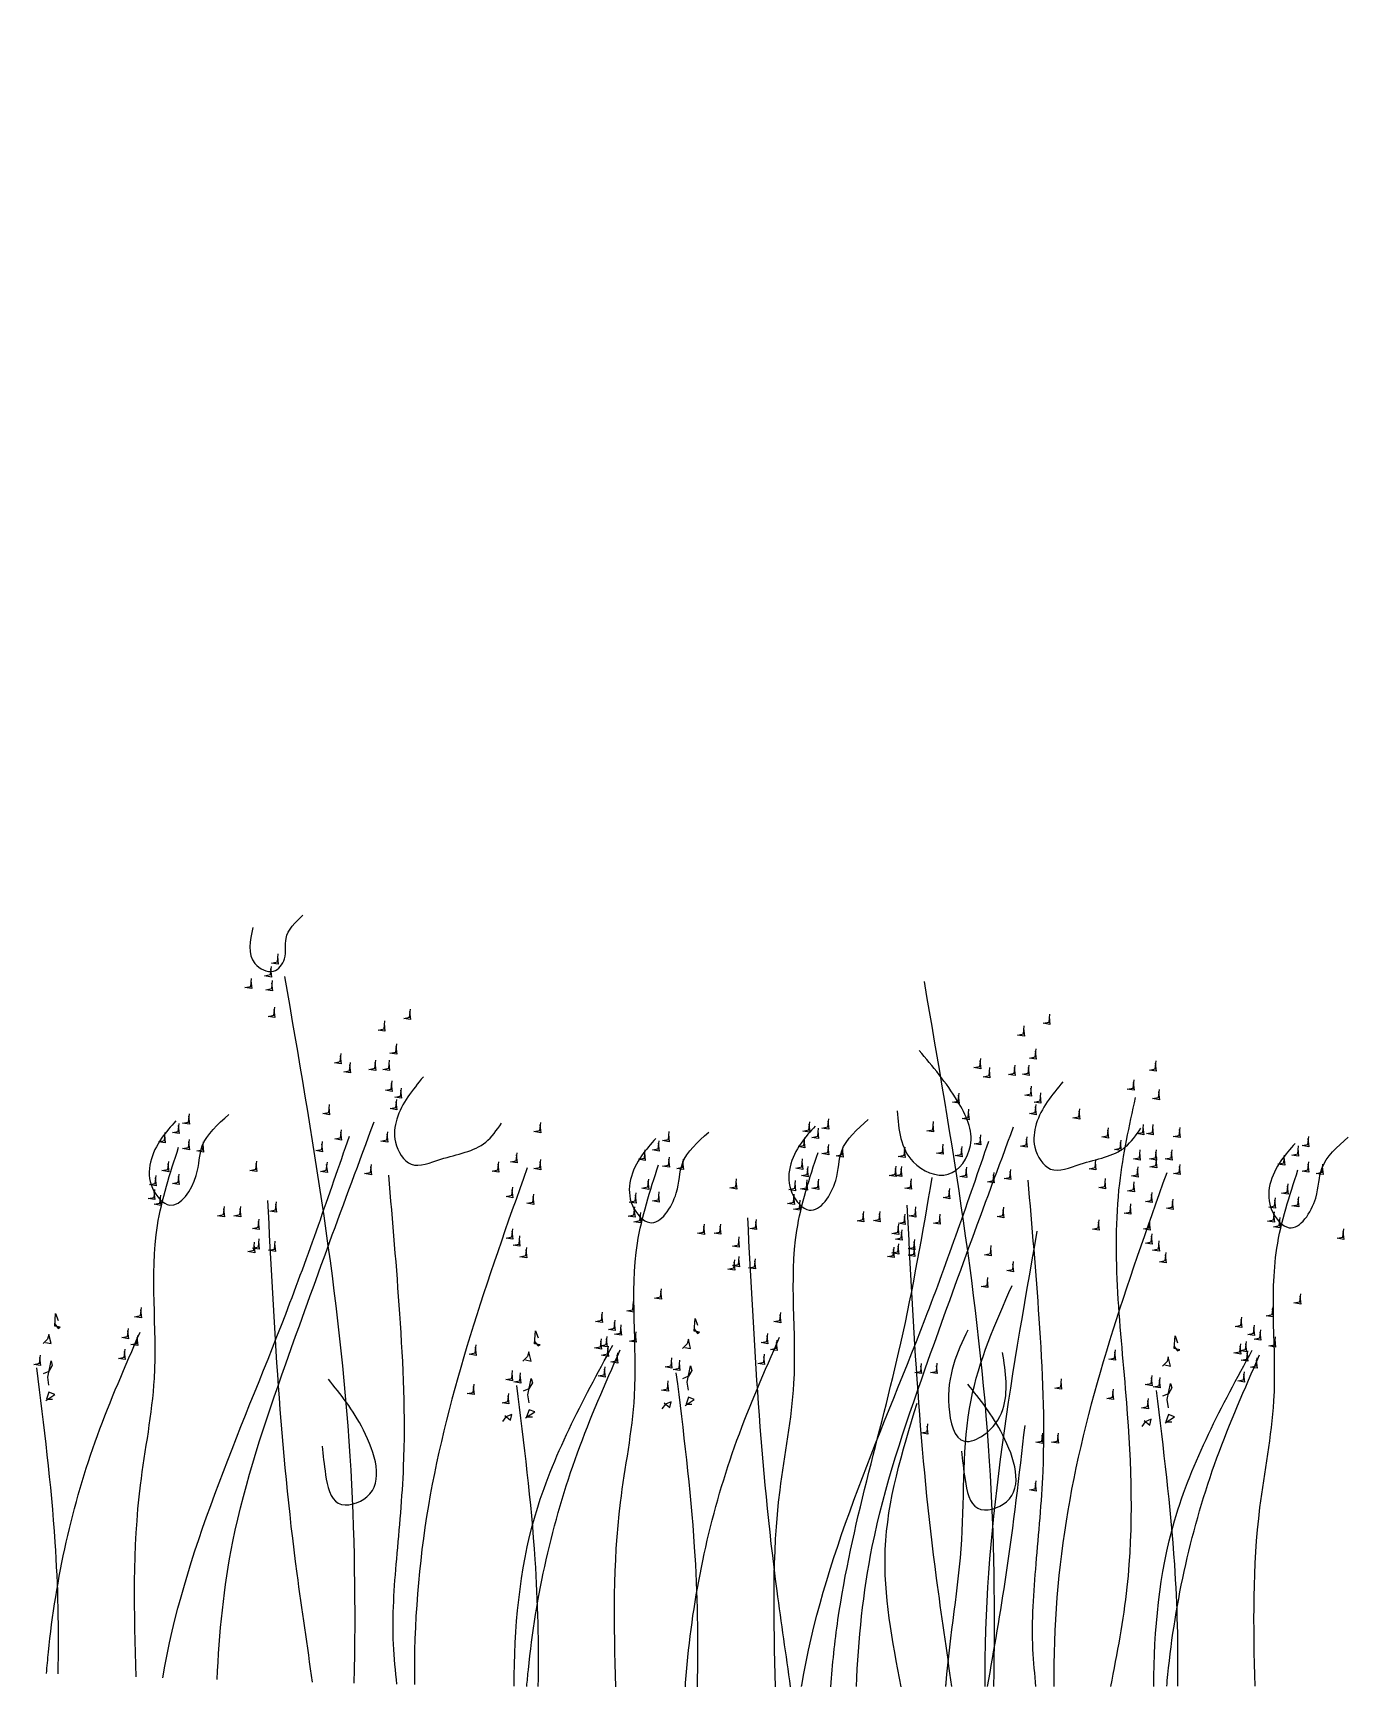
# Model space of a CAD drawing. Header units: metres. Extents: x 0 to 4415, y 1197 to 2590.
# Drawn here: x 1873.5921 to 1873.9846, y 1203.0887 to 1203.5832 of the extents above; entities that cross this region are included whole.
import ezdxf

# ---------------------------------------------------------------- set-up
doc = ezdxf.new("R2010")
doc.units = ezdxf.units.M
doc.layers.get('DEFPOINTS').update_dxf_attribs({"lineweight": 5})
doc.layers.add('00-cot-ext 2', color=7, linetype='Continuous', lineweight=13)
doc.layers.add('A_VEGETATION', color=7, linetype='Continuous', lineweight=9, true_color=0x009900)
doc.styles.add('WALIDcotat', font='times.ttf')
doc.dimstyles.new('walid 100', dxfattribs={"dimscale": 0, "dimtxt": 0.25, "dimasz": 0.1, "dimexe": 1.25, "dimexo": 0.625, "dimgap": 0.02, "dimtad": 1, "dimdec": 0, "dimlfac": 100, "dimrnd": 5, "dimtxsty": 'WALIDcotat', "dimblk": 'COTE', "dimcen": 2.5, "dimse1": 1, "dimse2": 1, "dimclrd": 256, "dimclrt": 256, "dimadec": 0, "dimazin": 0, "dimtfac": 1, "dimtdec": 0, "dimtix": 1, "dimtmove": 2, "dimatfit": 3, "dimldrblk": 'COTE', "dimfxl": 1.25, "dimarcsym": 0})

# ---------------------------------------------------------------- blocks, each defined once
blk = doc.blocks.new('COTE')
at = {"ltscale": 0.05}
h = blk.add_hatch(color=256, dxfattribs=at)
edge = h.paths.add_edge_path()
edge.add_arc((0, 0), 0.25, 0, 360)
for p, q in [((0, -1), (0, 1)), ((1, 0), (-1, 0))]:
    blk.add_line(p, q)
blk.add_circle((0, 0), 0.25)
blk = doc.blocks.new('*D161')
at = {"layer": '00-cot-ext 2', "lineweight": -2, "transparency": 16777216}
blk.add_line((1875.22707, 1203.18817), (1875.22707, 1206.28817), dxfattribs=at)
at = {"layer": 'DEFPOINTS', "color": 0, "transparency": 16777216}
for p in [(1872.57396, 1206.38817), (1875.22707, 1206.38817), (1872.57396, 1203.08817)]:
    blk.add_point(p, dxfattribs=at)
at = {"layer": '00-cot-ext 2', "lineweight": -2, "transparency": 16777216, "xscale": 0.1, "yscale": 0.1, "zscale": 0.1}
for p, rotation in [((1875.22707, 1206.38817), 90), ((1875.22707, 1203.08817), 270)]:
    blk.add_blockref('COTE', p, dxfattribs=dict(at, rotation=rotation))
at = {"layer": '00-cot-ext 2', "transparency": 16777216, "insert": (1875.07991, 1204.73817), "char_height": 0.25, "attachment_point": 5, "rotation": 90, "style": 'WALIDcotat'}
blk.add_mtext('330', dxfattribs=at)
blk = doc.blocks.new('*D160')
at = {"layer": '00-cot-ext 2', "lineweight": -2, "transparency": 16777216}
blk.add_line((1875.91557, 1202.28817), (1875.91557, 1213.48817), dxfattribs=at)
at = {"layer": 'DEFPOINTS', "color": 0, "transparency": 16777216}
for p in [(1872.57396, 1213.58817), (1875.91557, 1213.58817), (1873.61202, 1202.18817)]:
    blk.add_point(p, dxfattribs=at)
at = {"layer": '00-cot-ext 2', "lineweight": -2, "transparency": 16777216, "xscale": 0.1, "yscale": 0.1, "zscale": 0.1}
for p, rotation in [((1875.91557, 1213.58817), 90), ((1875.91557, 1202.18817), 270)]:
    blk.add_blockref('COTE', p, dxfattribs=dict(at, rotation=rotation))
at = {"layer": '00-cot-ext 2', "transparency": 16777216, "insert": (1875.76841, 1207.88817), "char_height": 0.25, "attachment_point": 5, "rotation": 90, "style": 'WALIDcotat'}
blk.add_mtext('1140', dxfattribs=at)
blk = doc.blocks.new('Arbustes 1_coupes')
at = {"flags": 128}
for points in [[(2.636, 5.304), (2.643, 5.243), (2.591, 5.252), (2.636, 5.261), (2.643, 5.322)], [(2.689, 5.401), (2.696, 5.34), (2.645, 5.349), (2.689, 5.358), (2.696, 5.419)], [(2.486, 5.216), (2.493, 5.155), (2.441, 5.164), (2.486, 5.172), (2.493, 5.233)], [(2.645, 5.198), (2.652, 5.138), (2.6, 5.146), (2.645, 5.155), (2.652, 5.216)], [(2.661, 4.996), (2.668, 4.935), (2.617, 4.943), (2.661, 4.952), (2.668, 5.013)], [(3.693, 4.978), (3.7, 4.917), (3.648, 4.926), (3.693, 4.935), (3.7, 4.996)], [(8.552, 4.929), (8.559, 4.868), (8.507, 4.877), (8.552, 4.885), (8.559, 4.946)], [(3.498, 4.89), (3.505, 4.829), (3.454, 4.838), (3.498, 4.846), (3.505, 4.907)], [(8.357, 4.84), (8.364, 4.78), (8.313, 4.788), (8.357, 4.797), (8.364, 4.858)], [(3.587, 4.714), (3.594, 4.654), (3.543, 4.662), (3.587, 4.671), (3.594, 4.732)], [(8.446, 4.665), (8.453, 4.604), (8.402, 4.613), (8.446, 4.622), (8.453, 4.683)], [(3.165, 4.643), (3.172, 4.583), (3.121, 4.591), (3.165, 4.6), (3.172, 4.661)], [(3.236, 4.574), (3.243, 4.513), (3.191, 4.522), (3.236, 4.53), (3.243, 4.591)], [(3.428, 4.591), (3.435, 4.53), (3.383, 4.539), (3.428, 4.548), (3.435, 4.609)], [(3.533, 4.591), (3.54, 4.53), (3.489, 4.539), (3.533, 4.548), (3.54, 4.609)], [(8.025, 4.594), (8.032, 4.533), (7.98, 4.542), (8.025, 4.551), (8.032, 4.612)], [(8.095, 4.525), (8.102, 4.464), (8.05, 4.472), (8.095, 4.481), (8.102, 4.542)], [(8.287, 4.542), (8.294, 4.481), (8.243, 4.49), (8.287, 4.498), (8.294, 4.559)], [(8.393, 4.542), (8.4, 4.481), (8.348, 4.49), (8.393, 4.498), (8.4, 4.559)], [(9.358, 4.572), (9.365, 4.512), (9.314, 4.52), (9.358, 4.529), (9.365, 4.59)], [(3.552, 4.433), (3.559, 4.372), (3.508, 4.381), (3.552, 4.39), (3.559, 4.451)], [(9.19, 4.427), (9.197, 4.367), (9.145, 4.375), (9.19, 4.384), (9.197, 4.445)], [(3.587, 4.293), (3.594, 4.232), (3.543, 4.241), (3.587, 4.249), (3.594, 4.31)], [(3.622, 4.38), (3.629, 4.319), (3.578, 4.327), (3.622, 4.336), (3.629, 4.397)], [(7.86, 4.332), (7.867, 4.271), (7.816, 4.28), (7.86, 4.288), (7.867, 4.349)], [(8.411, 4.384), (8.418, 4.323), (8.367, 4.332), (8.411, 4.341), (8.418, 4.401)], [(8.482, 4.33), (8.489, 4.27), (8.437, 4.278), (8.482, 4.287), (8.489, 4.348)], [(9.382, 4.355), (9.389, 4.294), (9.337, 4.303), (9.382, 4.312), (9.389, 4.372)], [(2.01, 4.187), (2.017, 4.126), (1.965, 4.135), (2.01, 4.143), (2.017, 4.204)], [(3.076, 4.256), (3.083, 4.196), (3.032, 4.204), (3.076, 4.213), (3.083, 4.274)], [(7.935, 4.207), (7.942, 4.146), (7.891, 4.155), (7.935, 4.164), (7.942, 4.225)], [(8.446, 4.243), (8.453, 4.183), (8.402, 4.191), (8.446, 4.2), (8.453, 4.261)], [(8.777, 4.21), (8.784, 4.149), (8.732, 4.158), (8.777, 4.167), (8.784, 4.228)], [(1.827, 4.046), (1.834, 3.985), (1.782, 3.994), (1.827, 4.003), (1.834, 4.064)], [(1.932, 4.116), (1.939, 4.055), (1.888, 4.064), (1.932, 4.072), (1.939, 4.133)], [(3.165, 4.064), (3.172, 4.003), (3.121, 4.012), (3.165, 4.02), (3.172, 4.081)], [(3.517, 4.046), (3.524, 3.985), (3.472, 3.994), (3.517, 4.003), (3.524, 4.064)], [(4.68, 4.116), (4.687, 4.055), (4.635, 4.064), (4.68, 4.072), (4.687, 4.133)], [(5.657, 4.045), (5.664, 3.984), (5.612, 3.993), (5.657, 4.001), (5.664, 4.062)], [(6.724, 4.114), (6.731, 4.054), (6.679, 4.062), (6.724, 4.071), (6.731, 4.132)], [(6.792, 4.067), (6.799, 4.006), (6.747, 4.014), (6.792, 4.023), (6.799, 4.084)], [(6.869, 4.138), (6.876, 4.077), (6.824, 4.085), (6.869, 4.094), (6.876, 4.155)], [(7.666, 4.114), (7.673, 4.054), (7.621, 4.062), (7.666, 4.071), (7.673, 4.132)], [(8.995, 4.065), (9.002, 4.004), (8.95, 4.013), (8.995, 4.022), (9.002, 4.083)], [(9.262, 4.09), (9.269, 4.029), (9.218, 4.038), (9.262, 4.046), (9.269, 4.107)], [(9.335, 4.09), (9.342, 4.029), (9.29, 4.038), (9.335, 4.046), (9.342, 4.107)], [(9.539, 4.067), (9.546, 4.006), (9.494, 4.014), (9.539, 4.023), (9.546, 4.084)], [(2.01, 3.993), (2.017, 3.932), (1.965, 3.941), (2.01, 3.949), (2.017, 4.01)], [(2.118, 3.975), (2.125, 3.914), (2.073, 3.923), (2.118, 3.932), (2.125, 3.993)], [(3.022, 3.975), (3.029, 3.914), (2.978, 3.923), (3.022, 3.932), (3.029, 3.993)], [(5.474, 3.904), (5.481, 3.843), (5.43, 3.852), (5.474, 3.861), (5.481, 3.922)], [(5.58, 3.974), (5.587, 3.913), (5.535, 3.922), (5.58, 3.93), (5.587, 3.991)], [(6.686, 3.997), (6.693, 3.936), (6.642, 3.945), (6.686, 3.954), (6.693, 4.014)], [(6.869, 3.943), (6.876, 3.883), (6.824, 3.891), (6.869, 3.9), (6.876, 3.961)], [(6.977, 3.926), (6.984, 3.865), (6.932, 3.874), (6.977, 3.883), (6.984, 3.943)], [(7.448, 3.92), (7.455, 3.859), (7.403, 3.868), (7.448, 3.877), (7.455, 3.938)], [(7.739, 3.945), (7.746, 3.884), (7.694, 3.893), (7.739, 3.901), (7.746, 3.962)], [(7.882, 3.926), (7.889, 3.865), (7.837, 3.874), (7.882, 3.883), (7.889, 3.943)], [(8.025, 4.014), (8.032, 3.954), (7.98, 3.962), (8.025, 3.971), (8.032, 4.032)], [(8.376, 3.997), (8.383, 3.936), (8.332, 3.945), (8.376, 3.954), (8.383, 4.014)], [(9.091, 3.97), (9.098, 3.909), (9.047, 3.917), (9.091, 3.926), (9.098, 3.987)], [(9.236, 3.897), (9.243, 3.836), (9.192, 3.845), (9.236, 3.854), (9.243, 3.914)], [(9.358, 3.897), (9.365, 3.836), (9.314, 3.845), (9.358, 3.854), (9.365, 3.914)], [(9.478, 3.897), (9.485, 3.836), (9.433, 3.845), (9.478, 3.854), (9.485, 3.914)], [(10.439, 3.925), (10.446, 3.864), (10.394, 3.872), (10.439, 3.881), (10.446, 3.942)], [(10.516, 3.996), (10.523, 3.935), (10.472, 3.943), (10.516, 3.952), (10.523, 4.013)], [(1.853, 3.826), (1.86, 3.765), (1.808, 3.774), (1.853, 3.783), (1.86, 3.843)], [(2.521, 3.826), (2.528, 3.765), (2.476, 3.774), (2.521, 3.783), (2.528, 3.843)], [(3.057, 3.817), (3.065, 3.757), (3.013, 3.765), (3.057, 3.774), (3.065, 3.835)], [(3.393, 3.8), (3.4, 3.739), (3.348, 3.748), (3.393, 3.757), (3.4, 3.817)], [(4.361, 3.817), (4.368, 3.757), (4.316, 3.765), (4.361, 3.774), (4.368, 3.835)], [(4.501, 3.887), (4.508, 3.826), (4.457, 3.835), (4.501, 3.843), (4.508, 3.904)], [(4.68, 3.835), (4.687, 3.774), (4.635, 3.783), (4.68, 3.791), (4.687, 3.852)], [(5.657, 3.851), (5.664, 3.79), (5.612, 3.799), (5.657, 3.807), (5.664, 3.868)], [(5.765, 3.833), (5.772, 3.772), (5.72, 3.781), (5.765, 3.79), (5.772, 3.851)], [(6.67, 3.833), (6.677, 3.772), (6.625, 3.781), (6.67, 3.79), (6.677, 3.851)], [(6.712, 3.777), (6.719, 3.716), (6.667, 3.725), (6.712, 3.733), (6.719, 3.794)], [(7.38, 3.777), (7.387, 3.716), (7.335, 3.725), (7.38, 3.733), (7.387, 3.794)], [(7.424, 3.775), (7.431, 3.715), (7.38, 3.723), (7.424, 3.732), (7.431, 3.793)], [(7.917, 3.768), (7.924, 3.707), (7.872, 3.716), (7.917, 3.725), (7.924, 3.786)], [(8.899, 3.825), (8.906, 3.764), (8.854, 3.772), (8.899, 3.781), (8.906, 3.842)], [(9.22, 3.768), (9.227, 3.707), (9.175, 3.716), (9.22, 3.725), (9.227, 3.786)], [(9.361, 3.838), (9.368, 3.777), (9.316, 3.786), (9.361, 3.794), (9.368, 3.855)], [(9.539, 3.786), (9.546, 3.725), (9.494, 3.733), (9.539, 3.742), (9.546, 3.803)], [(10.333, 3.855), (10.34, 3.794), (10.289, 3.803), (10.333, 3.812), (10.34, 3.872)], [(10.516, 3.801), (10.523, 3.741), (10.472, 3.749), (10.516, 3.758), (10.523, 3.819)], [(10.624, 3.784), (10.631, 3.723), (10.58, 3.732), (10.624, 3.741), (10.631, 3.801)], [(1.757, 3.72), (1.764, 3.659), (1.712, 3.668), (1.757, 3.677), (1.764, 3.738)], [(1.932, 3.729), (1.939, 3.668), (1.888, 3.677), (1.932, 3.686), (1.939, 3.746)], [(5.5, 3.684), (5.507, 3.623), (5.455, 3.632), (5.5, 3.641), (5.507, 3.701)], [(6.168, 3.684), (6.175, 3.623), (6.123, 3.632), (6.168, 3.641), (6.175, 3.701)], [(6.616, 3.671), (6.623, 3.61), (6.571, 3.619), (6.616, 3.628), (6.623, 3.688)], [(6.705, 3.675), (6.712, 3.615), (6.66, 3.623), (6.705, 3.632), (6.712, 3.693)], [(6.792, 3.68), (6.799, 3.619), (6.747, 3.628), (6.792, 3.636), (6.799, 3.697)], [(7.497, 3.68), (7.504, 3.619), (7.453, 3.628), (7.497, 3.636), (7.504, 3.697)], [(8.125, 3.728), (8.132, 3.667), (8.081, 3.675), (8.125, 3.684), (8.132, 3.745)], [(8.252, 3.751), (8.259, 3.69), (8.207, 3.699), (8.252, 3.707), (8.259, 3.768)], [(8.972, 3.68), (8.979, 3.619), (8.927, 3.628), (8.972, 3.636), (8.979, 3.697)], [(9.19, 3.655), (9.197, 3.594), (9.145, 3.603), (9.19, 3.612), (9.197, 3.672)], [(1.747, 3.615), (1.754, 3.554), (1.703, 3.562), (1.747, 3.571), (1.754, 3.632)], [(1.792, 3.571), (1.799, 3.51), (1.747, 3.519), (1.792, 3.528), (1.799, 3.588)], [(2.671, 3.517), (2.678, 3.457), (2.626, 3.465), (2.671, 3.474), (2.678, 3.535)], [(4.466, 3.623), (4.473, 3.562), (4.422, 3.571), (4.466, 3.58), (4.473, 3.641)], [(4.626, 3.571), (4.633, 3.51), (4.581, 3.519), (4.626, 3.528), (4.633, 3.588)], [(5.404, 3.578), (5.411, 3.517), (5.359, 3.526), (5.404, 3.535), (5.411, 3.596)], [(5.58, 3.587), (5.587, 3.526), (5.535, 3.535), (5.58, 3.544), (5.587, 3.604)], [(6.606, 3.565), (6.613, 3.504), (6.562, 3.513), (6.606, 3.522), (6.613, 3.583)], [(6.651, 3.522), (6.658, 3.461), (6.606, 3.47), (6.651, 3.478), (6.658, 3.539)], [(7.788, 3.607), (7.795, 3.546), (7.743, 3.555), (7.788, 3.564), (7.795, 3.625)], [(9.325, 3.574), (9.332, 3.513), (9.281, 3.522), (9.325, 3.53), (9.332, 3.591)], [(9.485, 3.522), (9.492, 3.461), (9.44, 3.47), (9.485, 3.478), (9.492, 3.539)], [(10.263, 3.529), (10.27, 3.468), (10.219, 3.477), (10.263, 3.486), (10.27, 3.546)], [(10.359, 3.635), (10.366, 3.574), (10.315, 3.583), (10.359, 3.591), (10.366, 3.652)], [(10.439, 3.538), (10.446, 3.477), (10.394, 3.486), (10.439, 3.494), (10.446, 3.555)], [(2.275, 3.483), (2.282, 3.422), (2.23, 3.43), (2.275, 3.439), (2.282, 3.5)], [(2.399, 3.483), (2.406, 3.422), (2.354, 3.43), (2.399, 3.439), (2.406, 3.5)], [(5.394, 3.473), (5.402, 3.412), (5.35, 3.42), (5.394, 3.429), (5.402, 3.49)], [(5.439, 3.429), (5.446, 3.368), (5.394, 3.377), (5.439, 3.386), (5.446, 3.446)], [(7.134, 3.433), (7.141, 3.373), (7.089, 3.381), (7.134, 3.39), (7.141, 3.451)], [(7.258, 3.433), (7.265, 3.373), (7.213, 3.381), (7.258, 3.39), (7.265, 3.451)], [(7.448, 3.413), (7.455, 3.352), (7.403, 3.361), (7.448, 3.37), (7.455, 3.43)], [(7.53, 3.468), (7.537, 3.407), (7.485, 3.416), (7.53, 3.425), (7.537, 3.486)], [(7.715, 3.413), (7.722, 3.352), (7.671, 3.361), (7.715, 3.37), (7.722, 3.43)], [(8.198, 3.462), (8.205, 3.401), (8.153, 3.41), (8.198, 3.419), (8.205, 3.48)], [(9.164, 3.486), (9.171, 3.425), (9.119, 3.433), (9.164, 3.442), (9.171, 3.503)], [(10.254, 3.423), (10.261, 3.362), (10.209, 3.371), (10.254, 3.38), (10.261, 3.441)], [(2.539, 3.386), (2.546, 3.325), (2.495, 3.333), (2.539, 3.342), (2.546, 3.403)], [(4.466, 3.307), (4.473, 3.246), (4.422, 3.255), (4.466, 3.264), (4.473, 3.325)], [(5.922, 3.341), (5.929, 3.28), (5.877, 3.288), (5.922, 3.297), (5.929, 3.358)], [(6.046, 3.341), (6.053, 3.28), (6.002, 3.288), (6.046, 3.297), (6.053, 3.358)], [(6.318, 3.375), (6.325, 3.315), (6.274, 3.323), (6.318, 3.332), (6.325, 3.393)], [(7.399, 3.336), (7.406, 3.275), (7.354, 3.284), (7.399, 3.293), (7.406, 3.354)], [(7.424, 3.293), (7.431, 3.232), (7.38, 3.241), (7.424, 3.249), (7.431, 3.31)], [(8.922, 3.365), (8.929, 3.304), (8.878, 3.313), (8.922, 3.322), (8.929, 3.383)], [(9.309, 3.365), (9.316, 3.304), (9.265, 3.313), (9.309, 3.322), (9.316, 3.383)], [(10.298, 3.38), (10.305, 3.319), (10.254, 3.328), (10.298, 3.336), (10.305, 3.397)], [(10.781, 3.291), (10.788, 3.23), (10.737, 3.239), (10.781, 3.248), (10.788, 3.309)], [(2.504, 3.21), (2.511, 3.149), (2.46, 3.158), (2.504, 3.167), (2.511, 3.228)], [(2.539, 3.236), (2.546, 3.175), (2.495, 3.184), (2.539, 3.193), (2.546, 3.254)], [(2.661, 3.219), (2.668, 3.158), (2.617, 3.167), (2.661, 3.175), (2.668, 3.236)], [(4.52, 3.254), (4.527, 3.193), (4.476, 3.202), (4.52, 3.21), (4.527, 3.271)], [(4.572, 3.165), (4.579, 3.104), (4.527, 3.113), (4.572, 3.122), (4.579, 3.183)], [(6.187, 3.244), (6.194, 3.183), (6.142, 3.191), (6.187, 3.2), (6.194, 3.261)], [(7.363, 3.161), (7.371, 3.1), (7.319, 3.109), (7.363, 3.117), (7.371, 3.178)], [(7.399, 3.187), (7.406, 3.126), (7.354, 3.135), (7.399, 3.144), (7.406, 3.204)], [(7.521, 3.22), (7.528, 3.159), (7.476, 3.168), (7.521, 3.177), (7.528, 3.238)], [(7.521, 3.17), (7.528, 3.109), (7.476, 3.117), (7.521, 3.126), (7.528, 3.187)], [(8.102, 3.173), (8.109, 3.112), (8.057, 3.12), (8.102, 3.129), (8.109, 3.19)], [(9.325, 3.258), (9.332, 3.197), (9.281, 3.206), (9.325, 3.215), (9.332, 3.275)], [(9.379, 3.204), (9.386, 3.144), (9.335, 3.152), (9.379, 3.161), (9.386, 3.222)], [(6.152, 3.068), (6.159, 3.007), (6.107, 3.016), (6.152, 3.025), (6.159, 3.086)], [(6.187, 3.094), (6.194, 3.033), (6.142, 3.042), (6.187, 3.051), (6.194, 3.112)], [(6.309, 3.077), (6.316, 3.016), (6.264, 3.025), (6.309, 3.033), (6.316, 3.094)], [(8.271, 3.051), (8.278, 2.99), (8.226, 2.999), (8.271, 3.007), (8.278, 3.068)], [(9.431, 3.116), (9.438, 3.055), (9.386, 3.064), (9.431, 3.073), (9.438, 3.133)], [(8.076, 2.931), (8.083, 2.87), (8.032, 2.878), (8.076, 2.887), (8.083, 2.948)], [(5.594, 2.849), (5.601, 2.789), (5.549, 2.797), (5.594, 2.806), (5.601, 2.867)], [(10.453, 2.8), (10.46, 2.739), (10.408, 2.748), (10.453, 2.757), (10.46, 2.817)], [(0.99, 2.612), (1.016, 2.577), (1.032, 2.586), (0.99, 2.594), (0.997, 2.691), (1.016, 2.638)], [(1.642, 2.718), (1.649, 2.657), (1.597, 2.665), (1.642, 2.674), (1.649, 2.735)], [(5.146, 2.673), (5.153, 2.612), (5.101, 2.62), (5.146, 2.629), (5.153, 2.69)], [(5.383, 2.752), (5.39, 2.691), (5.338, 2.7), (5.383, 2.709), (5.39, 2.77)], [(6.501, 2.668), (6.508, 2.607), (6.456, 2.616), (6.501, 2.625), (6.508, 2.686)], [(10.242, 2.703), (10.249, 2.642), (10.197, 2.651), (10.242, 2.66), (10.249, 2.72)], [(0.92, 2.471), (0.962, 2.462), (0.945, 2.532), (0.936, 2.497), (0.901, 2.462)], [(1.543, 2.558), (1.55, 2.497), (1.499, 2.506), (1.543, 2.515), (1.55, 2.575)], [(1.614, 2.506), (1.621, 2.445), (1.569, 2.454), (1.614, 2.462), (1.621, 2.523)], [(4.637, 2.47), (4.663, 2.435), (4.68, 2.444), (4.637, 2.452), (4.644, 2.549), (4.663, 2.496)], [(5.242, 2.612), (5.249, 2.551), (5.198, 2.56), (5.242, 2.568), (5.249, 2.629)], [(5.289, 2.575), (5.296, 2.515), (5.244, 2.523), (5.289, 2.532), (5.296, 2.593)], [(5.402, 2.523), (5.409, 2.462), (5.357, 2.471), (5.402, 2.48), (5.409, 2.541)], [(5.849, 2.562), (5.875, 2.528), (5.891, 2.536), (5.849, 2.545), (5.856, 2.642), (5.875, 2.589)], [(6.402, 2.509), (6.409, 2.448), (6.358, 2.457), (6.402, 2.465), (6.409, 2.526)], [(10.005, 2.623), (10.012, 2.562), (9.961, 2.571), (10.005, 2.58), (10.012, 2.641)], [(10.101, 2.562), (10.108, 2.502), (10.057, 2.51), (10.101, 2.519), (10.108, 2.58)], [(10.148, 2.526), (10.155, 2.465), (10.104, 2.474), (10.148, 2.483), (10.155, 2.544)], [(1.517, 2.4), (1.524, 2.339), (1.473, 2.348), (1.517, 2.357), (1.524, 2.418)], [(4.185, 2.426), (4.192, 2.365), (4.14, 2.374), (4.185, 2.383), (4.192, 2.444)], [(5.137, 2.471), (5.144, 2.41), (5.092, 2.419), (5.137, 2.428), (5.144, 2.489)], [(5.181, 2.489), (5.188, 2.428), (5.137, 2.436), (5.181, 2.445), (5.188, 2.506)], [(5.191, 2.416), (5.198, 2.355), (5.146, 2.364), (5.191, 2.373), (5.198, 2.433)], [(5.779, 2.422), (5.821, 2.413), (5.805, 2.483), (5.795, 2.448), (5.76, 2.413)], [(6.473, 2.457), (6.48, 2.396), (6.428, 2.404), (6.473, 2.413), (6.48, 2.474)], [(9.497, 2.42), (9.522, 2.386), (9.539, 2.394), (9.497, 2.403), (9.504, 2.5), (9.522, 2.447)], [(9.996, 2.422), (10.003, 2.361), (9.951, 2.37), (9.996, 2.378), (10.003, 2.439)], [(10.04, 2.439), (10.047, 2.378), (9.996, 2.387), (10.04, 2.396), (10.047, 2.457)], [(10.261, 2.474), (10.268, 2.413), (10.216, 2.422), (10.261, 2.431), (10.268, 2.491)], [(0.875, 2.357), (0.882, 2.296), (0.831, 2.304), (0.875, 2.313), (0.882, 2.374)], [(0.945, 2.145), (0.936, 2.207), (0.962, 2.331), (0.971, 2.296), (0.945, 2.251), (0.901, 2.233)], [(4.567, 2.329), (4.609, 2.32), (4.593, 2.39), (4.583, 2.355), (4.548, 2.32)], [(5.165, 2.258), (5.172, 2.197), (5.12, 2.206), (5.165, 2.215), (5.172, 2.276)], [(5.261, 2.364), (5.268, 2.303), (5.216, 2.312), (5.261, 2.32), (5.268, 2.381)], [(5.673, 2.325), (5.68, 2.264), (5.629, 2.273), (5.673, 2.281), (5.68, 2.342)], [(5.734, 2.307), (5.741, 2.247), (5.69, 2.255), (5.734, 2.264), (5.741, 2.325)], [(5.805, 2.096), (5.795, 2.158), (5.821, 2.281), (5.83, 2.247), (5.805, 2.202), (5.76, 2.184)], [(6.377, 2.351), (6.384, 2.29), (6.332, 2.299), (6.377, 2.307), (6.384, 2.368)], [(7.57, 2.278), (7.577, 2.218), (7.525, 2.226), (7.57, 2.235), (7.577, 2.296)], [(7.689, 2.278), (7.696, 2.218), (7.645, 2.226), (7.689, 2.235), (7.696, 2.296)], [(9.044, 2.377), (9.051, 2.316), (9, 2.325), (9.044, 2.333), (9.051, 2.394)], [(9.426, 2.28), (9.468, 2.271), (9.452, 2.341), (9.443, 2.306), (9.408, 2.271)], [(10.05, 2.367), (10.057, 2.306), (10.005, 2.315), (10.05, 2.323), (10.057, 2.384)], [(10.12, 2.315), (10.127, 2.254), (10.076, 2.262), (10.12, 2.271), (10.127, 2.332)], [(4.169, 2.128), (4.176, 2.067), (4.124, 2.076), (4.169, 2.084), (4.176, 2.145)], [(4.462, 2.232), (4.469, 2.171), (4.417, 2.18), (4.462, 2.189), (4.469, 2.249)], [(4.523, 2.215), (4.53, 2.154), (4.478, 2.162), (4.523, 2.171), (4.53, 2.232)], [(4.593, 2.003), (4.583, 2.065), (4.609, 2.189), (4.619, 2.154), (4.593, 2.109), (4.548, 2.091)], [(5.645, 2.149), (5.652, 2.089), (5.601, 2.097), (5.645, 2.106), (5.652, 2.167)], [(8.634, 2.158), (8.641, 2.097), (8.589, 2.106), (8.634, 2.115), (8.641, 2.176)], [(9.321, 2.183), (9.328, 2.122), (9.276, 2.131), (9.321, 2.139), (9.328, 2.2)], [(9.382, 2.165), (9.389, 2.105), (9.337, 2.113), (9.382, 2.122), (9.389, 2.183)], [(10.024, 2.209), (10.031, 2.148), (9.979, 2.157), (10.024, 2.165), (10.031, 2.226)], [(0.92, 2.031), (0.99, 2.076), (0.945, 2.093), (0.927, 2.039), (0.971, 2.039)], [(4.433, 2.057), (4.44, 1.996), (4.389, 2.005), (4.433, 2.013), (4.44, 2.074)], [(5.779, 1.981), (5.849, 2.026), (5.805, 2.044), (5.786, 1.99), (5.83, 1.99)], [(9.028, 2.078), (9.035, 2.018), (8.983, 2.026), (9.028, 2.035), (9.035, 2.096)], [(9.293, 2.007), (9.3, 1.947), (9.248, 1.955), (9.293, 1.964), (9.3, 2.025)], [(9.452, 1.954), (9.443, 2.016), (9.468, 2.139), (9.478, 2.105), (9.452, 2.06), (9.408, 2.042)], [(4.408, 1.907), (4.452, 1.871), (4.462, 1.916), (4.417, 1.897), (4.391, 1.863)], [(4.567, 1.889), (4.637, 1.934), (4.593, 1.951), (4.574, 1.897), (4.619, 1.897)], [(5.62, 2), (5.664, 1.964), (5.673, 2.009), (5.629, 1.99), (5.603, 1.955)], [(9.426, 1.839), (9.497, 1.884), (9.452, 1.902), (9.433, 1.848), (9.478, 1.848)], [(7.617, 1.819), (7.624, 1.758), (7.572, 1.767), (7.617, 1.776), (7.624, 1.836)], [(9.267, 1.858), (9.311, 1.822), (9.321, 1.867), (9.276, 1.848), (9.25, 1.813)], [(8.489, 1.747), (8.496, 1.686), (8.444, 1.694), (8.489, 1.703), (8.496, 1.764)], [(8.608, 1.747), (8.615, 1.686), (8.564, 1.694), (8.608, 1.703), (8.615, 1.764)], [(8.439, 1.384), (8.446, 1.323), (8.395, 1.332), (8.439, 1.341), (8.446, 1.402)]]:
    blk.add_lwpolyline(points, dxfattribs=at)
for points in [[(2.504, 5.619), (2.518, 5.346), (2.659, 5.287), (2.743, 5.381), (2.755, 5.535), (2.884, 5.713)], [(7.396, 4.214), (7.516, 3.828), (7.783, 3.732), (7.952, 3.949), (7.856, 4.287), (7.565, 4.674)], [(3.796, 4.483), (3.594, 4.162), (3.583, 3.985), (3.702, 3.819), (3.927, 3.855), (4.269, 3.985), (4.389, 4.128)], [(8.655, 4.433), (8.453, 4.113), (8.442, 3.936), (8.561, 3.77), (8.786, 3.806), (9.129, 3.936), (9.248, 4.078)], [(1.914, 4.151), (1.806, 4.02), (1.735, 3.642), (1.867, 3.512), (2.068, 3.736), (2.115, 3.961), (2.317, 4.199)], [(5.561, 4.009), (5.453, 3.878), (5.383, 3.5), (5.514, 3.37), (5.716, 3.594), (5.763, 3.819), (5.964, 4.057)], [(6.773, 4.101), (6.665, 3.971), (6.595, 3.593), (6.726, 3.462), (6.928, 3.687), (6.974, 3.912), (7.176, 4.149)], [(10.42, 3.959), (10.312, 3.829), (10.242, 3.451), (10.373, 3.32), (10.575, 3.545), (10.622, 3.77), (10.823, 4.007)], [(7.928, 2.548), (7.783, 1.968), (7.903, 1.703), (8.048, 1.751), (8.193, 1.944), (8.193, 2.378)], [(3.02, 1.678), (3.046, 1.461), (3.142, 1.244), (3.36, 1.292), (3.334, 1.799), (3.069, 2.186)], [(7.879, 1.629), (7.905, 1.412), (8.001, 1.194), (8.219, 1.242), (8.193, 1.749), (7.928, 2.136)]]:
    blk.add_spline(points, degree=3)
for points, knots in [([(3.26, -0.124), (3.274, 0.452), (3.256, 2.255), (2.952, 4.035), (2.746, 5.246)], [0.629046, 0.629046, 0.629046, 0.629046, 1.060659, 1.979923, 1.979923, 1.979923, 1.979923]), ([(8.12, -0.161), (8.133, 0.411), (8.114, 2.21), (7.811, 3.986), (7.605, 5.197)], [0.63224, 0.63224, 0.63224, 0.63224, 1.060659, 1.979923, 1.979923, 1.979923, 1.979923]), ([(9.01, -0.162), (9.059, 0.089), (9.196, 0.798), (9.153, 2.082), (8.992, 3.333), (9.16, 4.095), (9.208, 4.312)], [0.618367, 0.618367, 0.618367, 0.618367, 0.809449, 1.159779, 1.576588, 1.74244, 1.74244, 1.74244, 1.74244]), ([(2.218, -0.094), (2.234, 0.259), (2.318, 1.079), (2.801, 2.481), (3.193, 3.53), (3.421, 4.141)], [0.615408, 0.615408, 0.615408, 0.615408, 0.879234, 1.231775, 1.720834, 1.720834, 1.720834, 1.720834]), ([(7.076, -0.159), (7.092, 0.199), (7.176, 1.025), (7.66, 2.431), (8.052, 3.481), (8.28, 4.091)], [0.611352, 0.611352, 0.611352, 0.611352, 0.879234, 1.231775, 1.720834, 1.720834, 1.720834, 1.720834]), ([(1.602, -0.072), (1.589, 0.416), (1.572, 1.177), (1.811, 2.304), (1.682, 3.187), (1.87, 3.754), (1.935, 3.951)], [0.615228, 0.615228, 0.615228, 0.615228, 0.980125, 1.184429, 1.47469, 1.628633, 1.628633, 1.628633, 1.628633]), ([(1.804, -0.079), (1.968, 0.868), (2.601, 2.215), (3.076, 3.581), (3.233, 4.032)], [0.625871, 0.625871, 0.625871, 0.625871, 1.355238, 1.713875, 1.713875, 1.713875, 1.713875]), ([(6.658, -0.158), (6.659, -0.155), (6.82, 0.803), (7.458, 2.16), (7.936, 3.532), (8.092, 3.983)], [0.61818, 0.61818, 0.61818, 0.61818, 0.620996, 1.355238, 1.713875, 1.713875, 1.713875, 1.713875]), ([(4.583, 3.788), (4.28, 2.94), (3.821, 1.658), (3.714, 0.333), (3.717, -0.135)], [0, 0, 0, 0, 0.66825, 1.010124, 1.010124, 1.010124, 1.010124]), ([(5.248, -0.155), (5.235, 0.314), (5.223, 1.054), (5.459, 2.162), (5.33, 3.045), (5.517, 3.612), (5.582, 3.809)], [0.6298999, 0.6298999, 0.6298999, 0.6298999, 0.980125, 1.1844285, 1.4746905, 1.6286326, 1.6286326, 1.6286326, 1.6286326]), ([(6.462, -0.158), (6.449, 0.342), (6.429, 1.115), (6.671, 2.255), (6.541, 3.138), (6.729, 3.705), (6.794, 3.901)], [0.605974, 0.605974, 0.605974, 0.605974, 0.980125, 1.184429, 1.47469, 1.628633, 1.628633, 1.628633, 1.628633]), ([(3.529, 3.735), (3.558, 3.384), (3.62, 2.648), (3.664, 1.673), (3.582, 0.836), (3.538, 0.292), (3.572, -0.036), (3.581, -0.132)], [0, 0, 0, 0, 0.2638175, 0.5544416, 0.7303048, 0.8923745, 0.9681628, 0.9681628, 0.9681628, 0.9681628]), ([(6.882, -0.159), (6.894, 0.011), (6.989, 0.897), (7.391, 2.159), (7.588, 3.287), (7.661, 3.707)], [0.6231237, 0.6231237, 0.6231237, 0.6231237, 0.7509262, 1.2899319, 1.6097799, 1.6097799, 1.6097799, 1.6097799]), ([(8.388, 3.686), (8.417, 3.335), (8.479, 2.599), (8.523, 1.624), (8.441, 0.787), (8.398, 0.249), (8.43, -0.071), (8.438, -0.161)], [0, 0, 0, 0, 0.2638175, 0.5544416, 0.7303048, 0.8923745, 0.9628936, 0.9628936, 0.9628936, 0.9628936]), ([(9.443, 3.739), (9.139, 2.891), (8.682, 1.616), (8.574, 0.298), (8.576, -0.161)], [0, 0, 0, 0, 0.66825, 1.004504, 1.004504, 1.004504, 1.004504]), ([(10.106, -0.162), (10.094, 0.292), (10.086, 1.019), (10.318, 2.113), (10.189, 2.996), (10.376, 3.563), (10.441, 3.759)], [0.6404493, 0.6404493, 0.6404493, 0.6404493, 0.980125, 1.1844285, 1.4746905, 1.6286326, 1.6286326, 1.6286326, 1.6286326]), ([(2.942, -0.116), (2.906, 0.16), (2.716, 1.396), (2.658, 2.607), (2.612, 3.546)], [0.6273119, 0.6273119, 0.6273119, 0.6273119, 0.8321355, 1.542813, 1.542813, 1.542813, 1.542813]), ([(7.8, -0.16), (7.765, 0.114), (7.575, 1.349), (7.517, 2.557), (7.471, 3.497)], [0.6284856, 0.6284856, 0.6284856, 0.6284856, 0.8321355, 1.542813, 1.542813, 1.542813, 1.542813]), ([(6.576, -0.158), (6.543, 0.085), (6.362, 1.287), (6.305, 2.465), (6.259, 3.404)], [0.6519633, 0.6519633, 0.6519633, 0.6519633, 0.8321355, 1.542813, 1.542813, 1.542813, 1.542813]), ([(7.755, -0.16), (7.756, -0.151), (7.786, 0.221), (7.922, 0.938), (7.866, 1.986), (8.139, 2.6), (8.266, 2.886)], [0.6301154, 0.6301154, 0.6301154, 0.6301154, 0.6369967, 0.9104139, 1.1765895, 1.4077095, 1.4077095, 1.4077095, 1.4077095]), ([(0.921, -0.044), (0.926, 0.01), (0.982, 0.626), (1.183, 1.514), (1.525, 2.288), (1.639, 2.547)], [0.6257172, 0.6257172, 0.6257172, 0.6257172, 0.6661195, 1.0883514, 1.3002657, 1.3002657, 1.3002657, 1.3002657]), ([(4.476, -0.149), (4.476, 0.292), (4.559, 1.208), (5, 2.017), (5.23, 2.439)], [0.6221867, 0.6221867, 0.6221867, 0.6221867, 0.9488556, 1.3050598, 1.3050598, 1.3050598, 1.3050598]), ([(4.571, -0.151), (4.575, -0.109), (4.632, 0.496), (4.83, 1.372), (5.172, 2.146), (5.287, 2.404)], [0.634476, 0.634476, 0.634476, 0.634476, 0.6661195, 1.0883514, 1.3002657, 1.3002657, 1.3002657, 1.3002657]), ([(5.776, -0.156), (5.781, -0.081), (5.837, 0.556), (6.042, 1.465), (6.384, 2.239), (6.499, 2.497)], [0.6098708, 0.6098708, 0.6098708, 0.6098708, 0.6661195, 1.0883514, 1.3002657, 1.3002657, 1.3002657, 1.3002657]), ([(1.01, -0.047), (1.018, 0.286), (1.002, 1.065), (0.908, 1.837), (0.854, 2.277)], [0.6179002, 0.6179002, 0.6179002, 0.6179002, 0.8681547, 1.2006627, 1.2006627, 1.2006627, 1.2006627]), ([(9.336, -0.162), (9.338, 0.267), (9.424, 1.169), (9.859, 1.968), (10.09, 2.39)], [0.6312652, 0.6312652, 0.6312652, 0.6312652, 0.9488556, 1.3050598, 1.3050598, 1.3050598, 1.3050598]), ([(9.434, -0.162), (9.437, -0.132), (9.494, 0.459), (9.689, 1.323), (10.032, 2.097), (10.146, 2.355)], [0.6440418, 0.6440418, 0.6440418, 0.6440418, 0.6661195, 1.0883514, 1.3002657, 1.3002657, 1.3002657, 1.3002657]), ([(5.867, -0.157), (5.878, 0.197), (5.864, 0.996), (5.767, 1.787), (5.713, 2.228)], [0.602961, 0.602961, 0.602961, 0.602961, 0.8681547, 1.2006627, 1.2006627, 1.2006627, 1.2006627]), ([(4.658, -0.152), (4.665, 0.169), (4.648, 0.936), (4.555, 1.695), (4.501, 2.135)], [0.6272938, 0.6272938, 0.6272938, 0.6272938, 0.8681547, 1.2006627, 1.2006627, 1.2006627, 1.2006627]), ([(9.518, -0.162), (9.524, 0.146), (9.506, 0.899), (9.414, 1.645), (9.361, 2.086)], [0.6371546, 0.6371546, 0.6371546, 0.6371546, 0.8681547, 1.2006627, 1.2006627, 1.2006627, 1.2006627]), ([(7.416, -0.16), (7.35, 0.187), (7.209, 0.916), (7.428, 1.624), (7.542, 1.993)], [0.6303531, 0.6303531, 0.6303531, 0.6303531, 0.8923782, 1.1768558, 1.1768558, 1.1768558, 1.1768558]), ([(8.073, -0.161), (8.122, 0.122), (8.241, 0.78), (8.318, 1.444), (8.362, 1.823)], [0.622707, 0.622707, 0.622707, 0.622707, 0.8381071, 1.1240936, 1.1240936, 1.1240936, 1.1240936])]:
    blk.add_open_spline(points, degree=3, knots=knots)
blk.add_open_spline([(8.054, -0.161), (8.046, 0.988), (8.252, 2.143), (8.458, 3.297)], degree=3)

msp = doc.modelspace()

# ---------------------------------------------------------------- block references
at = {"layer": 'A_VEGETATION', "color": 86, "true_color": 0x1b6b00, "xscale": 0.03920000000000341, "yscale": 0.03920000000000341, "zscale": 0.03920000000000341, "rotation": 0.1380011812737671}
msp.add_blockref('Arbustes 1_coupes', (1873.55994, 1203.09638), dxfattribs=at)

# ---------------------------------------------------------------- dimensions: what is measured, and where the dimension line sits
at = {"layer": '00-cot-ext 2'}
dim = msp.add_linear_dim(base=(1875.91557, 1213.58817), p1=(1873.61202, 1202.18817), p2=(1872.57396, 1213.58817), angle=270, dimstyle='walid 100', override={"dimscale": 1, "dimfxl": 0}, dxfattribs=at)
dim.commit()
dim.dimension.update_dxf_attribs({"geometry": '*D160', "text_midpoint": (1875.76841, 1207.88817)})
dim = msp.add_aligned_dim(p1=(1872.57396, 1203.08817), p2=(1872.57396, 1206.38817), distance=-2.65311, dimstyle='walid 100', override={"dimscale": 1, "dimfxl": 0}, dxfattribs=at)
dim.commit()
dim.dimension.update_dxf_attribs({"geometry": '*D161', "text_midpoint": (1875.07991, 1204.73817)})

doc.saveas('drawing.dxf')
